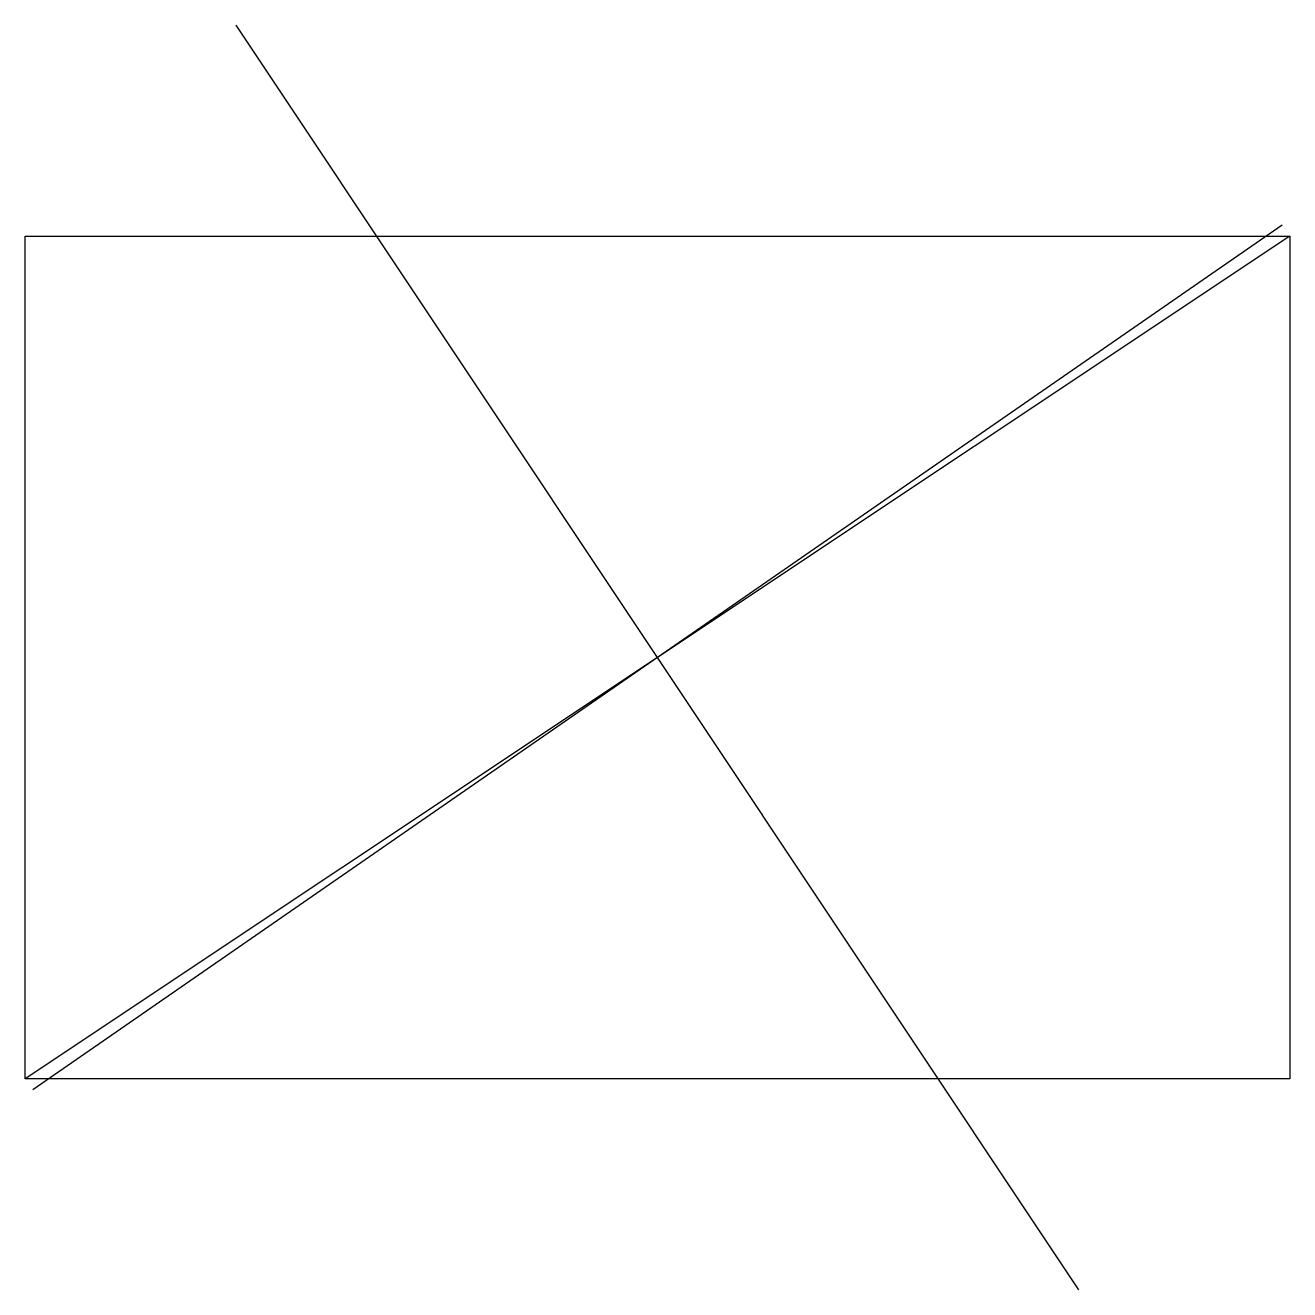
# Model space of a CAD drawing. Extents: x -1 to 2, y 145.5 to 148.5.
import ezdxf

# ---------------------------------------------------------------- set-up
doc = ezdxf.new("R2010")
doc.units = 0
doc.layers.add('VDRAW_REVIEW_GEOMETRY', color=7, linetype='CONTINUOUS')

msp = doc.modelspace()

# ---------------------------------------------------------------- linework, layer by layer
at = {"layer": 'VDRAW_REVIEW_GEOMETRY', "color": 7, "linetype": 'CONTINUOUS'}
for p, q in [((1.5, 145.5), (-0.5, 148.5)), ((1.9823, 148.026), (-0.9823, 145.974)), ((2, 148), (-1, 146))]:
    msp.add_line(p, q, dxfattribs=at)
msp.add_lwpolyline([(-1, 148), (2, 148), (2, 146), (-1, 146)], close=True, dxfattribs=at)
msp.add_lwpolyline([(-1, 148), (2, 148), (2, 146), (-1, 146)], close=True, dxfattribs=at)

doc.saveas('drawing.dxf')
